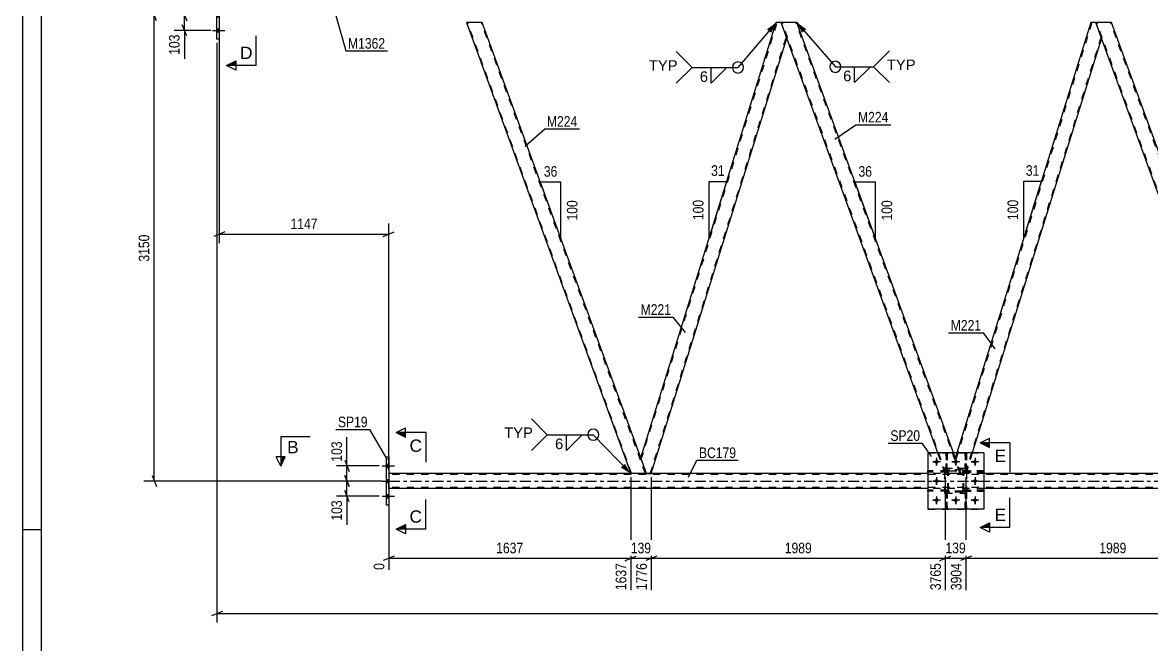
# Model space of a CAD drawing. Header units: millimetres. Extents: x 0 to 841, y 0 to 594.
# Drawn here: x 0 to 305.5, y 267 to 435.2 of the extents above; entities that cross this region are included whole.
import ezdxf

# ---------------------------------------------------------------- set-up
doc = ezdxf.new("R2010")
doc.units = ezdxf.units.MM
doc.linetypes.add('DXK_LINE_DOT2', pattern=[3.9198, 1.9599, -1.9599])
doc.linetypes.add('DXK_LINE_DOT3', pattern=[5.9187, 2.979, -0.9799, 0.9799, -0.9799])
doc.styles.add('Arial', font='ARIAL.TTF', dxfattribs={"height": 0.2})
doc.styles.add('Arial Narrow', font='ARIALN.TTF', dxfattribs={"height": 0.2})

# ---------------------------------------------------------------- blocks, each defined once
blk = doc.blocks.new('Unknown-103655034-1133')
at = {"color": 5, "linetype": 'Continuous'}
for p, q in [((0, 594), (0, 0)), ((5, 589), (5, 5)), ((5, 298), (0, 298))]:
    blk.add_line(p, q, dxfattribs=at)
blk = doc.blocks.new('Part-103655034-4152 - 3748')
at = {"color": 7, "linetype": 'DXK_LINE_DOT2'}
for p, q in [((254.74, 308.48), (254.74, 308.8)), ((254.74, 308.8), (260.14, 308.8)), ((255.34, 308.48), (255.34, 308.8)), ((260.14, 308.8), (260.14, 308.48)), ((260.14, 308.48), (254.74, 308.48))]:
    blk.add_line(p, q, dxfattribs=at)
blk = doc.blocks.new('Part-103655034-4137 - 3748')
at = {"color": 7, "linetype": 'DXK_LINE_DOT2'}
for p, q in [((254.74, 313.68), (254.74, 314)), ((254.74, 314), (260.14, 314)), ((260.14, 313.68), (254.74, 313.68)), ((255.34, 313.68), (255.34, 314)), ((260.14, 314), (260.14, 313.68))]:
    blk.add_line(p, q, dxfattribs=at)
blk = doc.blocks.new('Part-103655034-4190 - 3748')
at = {"color": 7, "linetype": 'DXK_LINE_DOT2'}
for p, q in [((250.34, 313.76), (250.38, 313.94)), ((250.38, 313.94), (250.34, 313.76)), ((250.34, 308.72), (250.34, 313.76)), ((250.58, 313.76), (250.6, 313.85)), ((250.58, 308.72), (250.58, 313.76)), ((250.6, 313.85), (250.65, 313.93)), ((250.64, 314.2), (250.82, 314.24)), ((250.82, 314.24), (250.64, 314.2)), ((250.65, 313.93), (250.73, 313.98)), ((250.73, 313.98), (250.82, 314)), ((254.26, 314.24), (250.82, 314.24)), ((250.82, 314), (254.26, 314)), ((254.26, 314.24), (254.45, 314.2)), ((254.45, 314.2), (254.26, 314.24)), ((254.26, 314), (254.35, 313.98)), ((254.35, 313.98), (254.43, 313.93)), ((254.43, 313.93), (254.48, 313.85)), ((254.48, 313.85), (254.5, 313.76)), ((254.5, 308.72), (254.5, 313.76)), ((254.71, 313.94), (254.74, 313.76)), ((254.74, 313.76), (254.71, 313.94)), ((254.74, 308.72), (254.74, 313.76)), ((250.38, 308.54), (250.34, 308.72)), ((250.34, 308.72), (250.38, 308.54)), ((250.6, 308.63), (250.58, 308.72)), ((250.65, 308.55), (250.6, 308.63)), ((250.73, 308.5), (250.65, 308.55)), ((254.43, 308.55), (254.35, 308.5)), ((254.48, 308.63), (254.43, 308.55)), ((254.5, 308.72), (254.48, 308.63)), ((254.74, 308.72), (254.71, 308.54)), ((254.71, 308.54), (254.74, 308.72)), ((250.82, 308.24), (250.64, 308.28)), ((250.64, 308.28), (250.82, 308.24)), ((250.82, 308.48), (250.73, 308.5)), ((254.26, 308.48), (250.82, 308.48)), ((254.26, 308.24), (250.82, 308.24)), ((254.35, 308.5), (254.26, 308.48)), ((254.45, 308.28), (254.26, 308.24)), ((254.26, 308.24), (254.45, 308.28))]:
    blk.add_line(p, q, dxfattribs=at)
at = {"color": 7, "linetype": 'DXK_LINE_DOT3'}
blk.add_line((252.54, 311.24), (252.54, 311.24), dxfattribs=at)
at = {"color": 7, "linetype": 'DXK_LINE_DOT2'}
for centre, start, end in [((250.82, 313.76), 112.5, 157.5), ((250.82, 313.76), 112.5, 157.5), ((254.26, 313.76), 22.5, 67.5), ((254.26, 313.76), 22.5, 67.5), ((250.82, 308.72), 202.5, 247.5), ((250.82, 308.72), 202.5, 247.5), ((254.26, 308.72), 292.5, 337.5), ((254.26, 308.72), 292.5, 337.5)]:
    blk.add_arc(centre, 0.48, start, end, dxfattribs=at)
blk = doc.blocks.new('Part-103655034-4118 - 3748')
at = {"color": 7, "linetype": 'DXK_LINE_DOT2'}
for p, q in [((249.9, 303.64), (249.9, 308.47)), ((249.9, 308.47), (250.22, 308.47)), ((249.9, 307.87), (250.22, 307.87)), ((250.22, 308.47), (250.22, 303.64)), ((250.22, 303.64), (249.9, 303.64))]:
    blk.add_line(p, q, dxfattribs=at)
blk = doc.blocks.new('Part-103655034-4128 - 3748')
at = {"color": 7, "linetype": 'DXK_LINE_DOT2'}
for p, q in [((249.9, 318.84), (249.9, 314)), ((250.22, 318.84), (249.9, 318.84)), ((250.22, 314), (250.22, 318.84)), ((249.9, 314.6), (250.22, 314.6)), ((249.9, 314), (250.22, 314))]:
    blk.add_line(p, q, dxfattribs=at)
blk = doc.blocks.new('Part-103655034-4124 - 3748')
at = {"color": 7, "linetype": 'DXK_LINE_DOT2'}
for p, q in [((249.9, 314), (249.9, 318.84)), ((249.9, 318.84), (250.22, 318.84)), ((250.22, 318.84), (250.22, 314)), ((249.9, 314.6), (250.22, 314.6)), ((250.22, 314), (249.9, 314))]:
    blk.add_line(p, q, dxfattribs=at)
blk = doc.blocks.new('Part-103655034-4178 - 3748')
at = {"color": 7, "linetype": 'DXK_LINE_DOT2'}
for p, q in [((250.34, 308.8), (244.94, 308.8)), ((244.94, 308.8), (244.94, 308.48)), ((249.74, 308.48), (249.74, 308.8)), ((250.34, 308.48), (250.34, 308.8)), ((250.34, 308.48), (244.94, 308.48))]:
    blk.add_line(p, q, dxfattribs=at)
blk = doc.blocks.new('Bolt-103655034-3877 - 3748')
at = {"color": 1, "linetype": 'Continuous'}
for p, q in [((246.3, 316.44), (247, 316.44)), ((247.34, 317.48), (247.34, 316.79)), ((247.34, 315.4), (247.34, 316.09)), ((248.38, 316.44), (247.69, 316.44)), ((251.5, 316.44), (252.2, 316.44)), ((252.54, 317.48), (252.54, 316.79)), ((252.54, 315.4), (252.54, 316.09)), ((253.58, 316.44), (252.89, 316.44)), ((256.7, 316.44), (257.4, 316.44)), ((257.74, 317.48), (257.74, 316.79)), ((257.74, 315.4), (257.74, 316.09)), ((258.78, 316.44), (258.09, 316.44)), ((247.34, 312.28), (247.34, 311.59)), ((257.74, 312.28), (257.74, 311.59)), ((246.3, 311.24), (247, 311.24)), ((247.34, 310.2), (247.34, 310.89)), ((248.38, 311.24), (247.69, 311.24)), ((256.7, 311.24), (257.4, 311.24)), ((257.74, 310.2), (257.74, 310.89)), ((258.78, 311.24), (258.09, 311.24)), ((246.3, 306.04), (247, 306.04)), ((247.34, 307.08), (247.34, 306.39)), ((247.34, 305), (247.34, 305.69)), ((248.38, 306.04), (247.69, 306.04)), ((251.5, 306.04), (252.2, 306.04)), ((252.54, 307.08), (252.54, 306.39)), ((252.54, 305), (252.54, 305.69)), ((253.58, 306.04), (252.89, 306.04)), ((256.7, 306.04), (257.4, 306.04)), ((257.74, 307.08), (257.74, 306.39)), ((257.74, 305), (257.74, 305.69)), ((258.78, 306.04), (258.09, 306.04))]:
    blk.add_line(p, q, dxfattribs=at)
blk = doc.blocks.new('Part-103655034-4188 - 3748')
at = {"color": 2, "linetype": 'Continuous'}
for p, q in [((260.14, 318.84), (244.94, 318.84)), ((244.94, 318.84), (244.94, 303.64)), ((260.14, 318.84), (260.14, 303.64)), ((260.14, 303.64), (244.94, 303.64))]:
    blk.add_line(p, q, dxfattribs=at)
blk = doc.blocks.new('Bolt-103655034-3938 - 3748')
at = {"linetype": 'Continuous'}
for points in [[(99.08, 314.9), (99.08, 315.78), (98.44, 315.78), (98.44, 314.9)], [(99.08, 314.9), (99.08, 315.78), (98.44, 315.78), (98.44, 314.9)], [(99.08, 314.9), (99.08, 315.78), (98.44, 315.78), (98.44, 314.9)], [(99.08, 310.8), (99.08, 311.68), (98.44, 311.68), (98.44, 310.8)], [(99.08, 310.8), (99.08, 311.68), (98.44, 311.68), (98.44, 310.8)], [(99.08, 306.7), (99.08, 307.58), (98.44, 307.58), (98.44, 306.7)], [(99.08, 306.7), (99.08, 307.58), (98.44, 307.58), (98.44, 306.7)], [(99.08, 306.7), (99.08, 307.58), (98.44, 307.58), (98.44, 306.7)]]:
    blk.add_hatch(color=1, dxfattribs=at).paths.add_polyline_path(points)
at = {"color": 1, "linetype": 'Continuous'}
for p, q in [((97.28, 315.34), (100.6, 315.34)), ((97.28, 315.34), (100.6, 315.34)), ((97.28, 315.34), (100.6, 315.34)), ((98.44, 315.78), (99.08, 315.78)), ((98.44, 315.78), (99.08, 315.78)), ((98.44, 315.78), (99.08, 315.78)), ((98.44, 314.9), (99.08, 314.9)), ((98.44, 314.9), (99.08, 314.9)), ((98.44, 314.9), (99.08, 314.9)), ((98.44, 311.68), (99.08, 311.68)), ((98.44, 311.68), (99.08, 311.68)), ((97.28, 311.24), (100.6, 311.24)), ((97.28, 311.24), (100.6, 311.24)), ((98.44, 310.8), (99.08, 310.8)), ((98.44, 310.8), (99.08, 310.8)), ((97.28, 307.14), (100.6, 307.14)), ((97.28, 307.14), (100.6, 307.14)), ((97.28, 307.14), (100.6, 307.14)), ((98.44, 307.58), (99.08, 307.58)), ((98.44, 307.58), (99.08, 307.58)), ((98.44, 307.58), (99.08, 307.58)), ((98.44, 306.7), (99.08, 306.7)), ((98.44, 306.7), (99.08, 306.7)), ((98.44, 306.7), (99.08, 306.7))]:
    blk.add_line(p, q, dxfattribs=at)
blk = doc.blocks.new('Bolt-103655034-3939 - 3748')
at = {"linetype": 'Continuous'}
for points in [[(53.22, 440.9), (53.22, 441.78), (52.58, 441.78), (52.58, 440.9)], [(53.22, 440.9), (53.22, 441.78), (52.58, 441.78), (52.58, 440.9)], [(53.22, 440.9), (53.22, 441.78), (52.58, 441.78), (52.58, 440.9)], [(53.22, 436.8), (53.22, 437.68), (52.58, 437.68), (52.58, 436.8)], [(53.22, 436.8), (53.22, 437.68), (52.58, 437.68), (52.58, 436.8)], [(53.22, 432.7), (53.22, 433.58), (52.58, 433.58), (52.58, 432.7)], [(53.22, 432.7), (53.22, 433.58), (52.58, 433.58), (52.58, 432.7)], [(53.22, 432.7), (53.22, 433.58), (52.58, 433.58), (52.58, 432.7)]]:
    blk.add_hatch(color=1, dxfattribs=at).paths.add_polyline_path(points)
at = {"color": 1, "linetype": 'Continuous'}
for p, q in [((51.42, 441.34), (54.74, 441.34)), ((51.42, 441.34), (54.74, 441.34)), ((51.42, 441.34), (54.74, 441.34)), ((52.58, 441.78), (53.22, 441.78)), ((52.58, 441.78), (53.22, 441.78)), ((52.58, 441.78), (53.22, 441.78)), ((52.58, 440.9), (53.22, 440.9)), ((52.58, 440.9), (53.22, 440.9)), ((52.58, 440.9), (53.22, 440.9)), ((51.42, 437.24), (54.74, 437.24)), ((51.42, 437.24), (54.74, 437.24)), ((52.58, 437.68), (53.22, 437.68)), ((52.58, 437.68), (53.22, 437.68)), ((52.58, 436.8), (53.22, 436.8)), ((52.58, 436.8), (53.22, 436.8)), ((51.42, 433.14), (54.74, 433.14)), ((51.42, 433.14), (54.74, 433.14)), ((51.42, 433.14), (54.74, 433.14)), ((52.58, 433.58), (53.22, 433.58)), ((52.58, 433.58), (53.22, 433.58)), ((52.58, 433.58), (53.22, 433.58)), ((52.58, 432.7), (53.22, 432.7)), ((52.58, 432.7), (53.22, 432.7)), ((52.58, 432.7), (53.22, 432.7))]:
    blk.add_line(p, q, dxfattribs=at)
blk = doc.blocks.new('Part-103655034-3944 - 3748')
at = {"color": 7, "linetype": 'DXK_LINE_DOT2'}
for p, q in [((289.35, 435.24), (252.53, 317.12)), ((291.83, 431.37), (255.01, 313.24)), ((252.81, 318.84), (252.4, 317.49)), ((257, 318.84), (255.26, 313.24)), ((253.94, 313.24), (252.4, 317.49)), ((255.26, 313.24), (253.94, 313.24))]:
    blk.add_line(p, q, dxfattribs=at)
at = {"color": 2, "linetype": 'Continuous'}
for p, q in [((289.1, 435.24), (252.81, 318.84)), ((290.42, 435.24), (289.1, 435.24)), ((291.96, 430.99), (290.42, 435.24)), ((291.96, 430.99), (257, 318.84))]:
    blk.add_line(p, q, dxfattribs=at)
blk = doc.blocks.new('Part-103655034-3949 - 3748')
at = {"color": 2, "linetype": 'Continuous'}
for p, q in [((209.54, 435.24), (205.28, 435.24)), ((251.91, 318.84), (209.54, 435.24)), ((247.65, 318.84), (206.83, 430.99))]:
    blk.add_line(p, q, dxfattribs=at)
at = {"color": 7, "linetype": 'DXK_LINE_DOT2'}
for p, q in [((205.28, 435.24), (206.83, 430.99)), ((249.94, 313.24), (205.54, 435.24)), ((253.69, 313.24), (209.28, 435.24)), ((249.69, 313.24), (247.65, 318.84)), ((253.94, 313.24), (251.91, 318.84)), ((253.94, 313.24), (249.69, 313.24))]:
    blk.add_line(p, q, dxfattribs=at)
blk = doc.blocks.new('Part-103655034-3954 - 3748')
at = {"color": 2, "linetype": 'Continuous'}
for p, q in [((167.26, 317.49), (203.96, 435.24)), ((205.28, 435.24), (203.96, 435.24)), ((206.83, 430.99), (205.28, 435.24)), ((170.13, 313.24), (206.83, 430.99)), ((168.81, 313.24), (167.26, 317.49)), ((168.81, 313.24), (170.13, 313.24))]:
    blk.add_line(p, q, dxfattribs=at)
at = {"color": 7, "linetype": 'DXK_LINE_DOT2'}
for p, q in [((167.4, 317.12), (204.21, 435.24)), ((169.87, 313.24), (206.69, 431.37)), ((169.86, 313.24), (169.82, 313.24)), ((169.82, 313.24), (169.86, 313.24)), ((169.86, 313.24), (169.87, 313.24)), ((169.87, 313.24), (169.86, 313.24))]:
    blk.add_line(p, q, dxfattribs=at)
blk = doc.blocks.new('Part-103655034-3967 - 3748')
at = {"color": 2, "linetype": 'Continuous'}
for p, q in [((164.55, 313.24), (99.08, 313.24)), ((244.94, 313.24), (170.13, 313.24)), ((334.82, 313.24), (260.14, 313.24)), ((244.94, 309.24), (99.08, 309.24)), ((500.35, 309.24), (260.14, 309.24))]:
    blk.add_line(p, q, dxfattribs=at)
at = {"color": 7, "linetype": 'DXK_LINE_DOT2'}
for p, q in [((99.08, 309.24), (99.08, 313.24)), ((780.11, 313), (99.08, 313)), ((170.13, 313.24), (164.55, 313.24)), ((260.14, 313.24), (244.94, 313.24)), ((780.11, 309.48), (99.08, 309.48)), ((260.14, 309.24), (244.94, 309.24))]:
    blk.add_line(p, q, dxfattribs=at)
at = {"color": 7, "linetype": 'DXK_LINE_DOT3'}
blk.add_line((99.08, 311.24), (780.11, 311.24), dxfattribs=at)
blk = doc.blocks.new('Part-103655034-3972 - 3748')
at = {"color": 2, "linetype": 'Continuous'}
for p, q in [((98.44, 304.74), (98.44, 317.74)), ((98.44, 317.74), (99.08, 317.74)), ((99.08, 317.74), (99.08, 304.74)), ((99.08, 304.74), (98.44, 304.74))]:
    blk.add_line(p, q, dxfattribs=at)
blk = doc.blocks.new('Bolt-103655034-3989 - 3748')
at = {"linetype": 'Continuous'}
for points in [[(247.86, 316.44, -1), (246.82, 316.44, -1)], [(253.06, 316.44, -1), (252.02, 316.44, -1)], [(258.26, 316.44, -1), (257.22, 316.44, -1)], [(247.86, 311.24, -1), (246.82, 311.24, -1)], [(258.26, 311.24, -1), (257.22, 311.24, -1)], [(247.86, 306.04, -1), (246.82, 306.04, -1)], [(253.06, 306.04, -1), (252.02, 306.04, -1)], [(258.26, 306.04, -1), (257.22, 306.04, -1)]]:
    blk.add_hatch(color=1, dxfattribs=at).paths.add_polyline_path(points)
at = {"color": 1, "linetype": 'Continuous'}
for p, q in [((248.38, 316.44), (246.3, 316.44)), ((247.34, 317.48), (247.34, 315.4)), ((253.58, 316.44), (251.5, 316.44)), ((252.54, 317.48), (252.54, 315.4)), ((258.78, 316.44), (256.7, 316.44)), ((257.74, 317.48), (257.74, 315.4)), ((247.34, 312.28), (247.34, 310.2)), ((257.74, 312.28), (257.74, 310.2)), ((248.38, 311.24), (246.3, 311.24)), ((258.78, 311.24), (256.7, 311.24)), ((248.38, 306.04), (246.3, 306.04)), ((247.34, 307.08), (247.34, 305)), ((253.58, 306.04), (251.5, 306.04)), ((252.54, 307.08), (252.54, 305)), ((258.78, 306.04), (256.7, 306.04)), ((257.74, 307.08), (257.74, 305))]:
    blk.add_line(p, q, dxfattribs=at)
blk = doc.blocks.new('Part-103655034-4099 - 3748')
at = {"color": 7, "linetype": 'DXK_LINE_DOT2'}
for p, q in [((255.1, 303.64), (255.1, 308.47)), ((255.1, 308.47), (255.42, 308.47)), ((255.1, 307.87), (255.42, 307.87)), ((255.42, 308.47), (255.42, 303.64)), ((255.42, 303.64), (255.1, 303.64))]:
    blk.add_line(p, q, dxfattribs=at)
blk = doc.blocks.new('Part-103655034-3994 - 3748')
at = {"color": 2, "linetype": 'Continuous'}
for p, q in [((124.4, 435.24), (120.15, 435.24)), ((120.15, 435.24), (164.55, 313.24)), ((167.26, 317.49), (124.4, 435.24)), ((168.49, 313.24), (164.55, 313.24)), ((168.77, 313.24), (168.49, 313.24)), ((168.77, 313.24), (168.81, 313.24))]:
    blk.add_line(p, q, dxfattribs=at)
at = {"color": 7, "linetype": 'DXK_LINE_DOT2'}
for p, q in [((164.81, 313.24), (120.4, 435.24)), ((168.55, 313.24), (124.15, 435.24)), ((168.81, 313.24), (167.26, 317.49)), ((168.49, 313.24), (168.66, 313.24))]:
    blk.add_line(p, q, dxfattribs=at)
blk = doc.blocks.new('Part-103655034-4039 - 3748')
at = {"color": 7, "linetype": 'DXK_LINE_DOT2'}
for p, q in [((255.54, 314.64), (249.54, 314.64)), ((249.54, 307.84), (249.54, 314.64)), ((255.54, 307.84), (255.54, 314.64)), ((255.54, 307.84), (249.54, 307.84))]:
    blk.add_line(p, q, dxfattribs=at)
blk = doc.blocks.new('Part-103655034-4085 - 3748')
at = {"color": 2, "linetype": 'Continuous'}
for p, q in [((294.67, 435.24), (290.42, 435.24)), ((337.53, 317.49), (294.67, 435.24)), ((334.82, 313.24), (291.96, 430.99)), ((338.76, 313.24), (334.82, 313.24)), ((339.04, 313.24), (338.76, 313.24)), ((339.04, 313.24), (339.08, 313.24))]:
    blk.add_line(p, q, dxfattribs=at)
at = {"color": 7, "linetype": 'DXK_LINE_DOT2'}
for p, q in [((290.42, 435.24), (291.96, 430.99)), ((335.08, 313.24), (290.67, 435.24)), ((338.82, 313.24), (294.42, 435.24)), ((339.08, 313.24), (337.53, 317.49)), ((338.76, 313.24), (338.93, 313.24))]:
    blk.add_line(p, q, dxfattribs=at)
blk = doc.blocks.new('Part-103655034-4113 - 3748')
at = {"color": 7, "linetype": 'DXK_LINE_DOT2'}
for p, q in [((255.42, 308.47), (255.1, 308.47)), ((255.1, 308.47), (255.1, 303.64)), ((255.1, 307.87), (255.42, 307.87)), ((255.42, 303.64), (255.42, 308.47)), ((255.1, 303.64), (255.42, 303.64))]:
    blk.add_line(p, q, dxfattribs=at)
blk = doc.blocks.new('Part-103655034-4143 - 3748')
at = {"color": 7, "linetype": 'DXK_LINE_DOT2'}
for p, q in [((260.14, 314), (254.74, 314)), ((254.74, 314), (254.74, 313.68)), ((254.74, 313.68), (260.14, 313.68)), ((255.34, 313.68), (255.34, 314)), ((260.14, 313.68), (260.14, 314))]:
    blk.add_line(p, q, dxfattribs=at)
blk = doc.blocks.new('Part-103655034-4146 - 3748')
at = {"color": 7, "linetype": 'DXK_LINE_DOT2'}
for p, q in [((260.14, 308.8), (254.74, 308.8)), ((254.74, 308.8), (254.74, 308.48)), ((255.34, 308.48), (255.34, 308.8)), ((260.14, 308.48), (260.14, 308.8)), ((254.74, 308.48), (260.14, 308.48))]:
    blk.add_line(p, q, dxfattribs=at)
blk = doc.blocks.new('Part-103655034-4149 - 3748')
at = {"color": 7, "linetype": 'DXK_LINE_DOT2'}
for p, q in [((255.1, 314), (255.1, 318.84)), ((255.1, 318.84), (255.42, 318.84)), ((255.42, 318.84), (255.42, 314)), ((255.1, 314.6), (255.42, 314.6)), ((255.42, 314), (255.1, 314))]:
    blk.add_line(p, q, dxfattribs=at)
blk = doc.blocks.new('Part-103655034-4155 - 3748')
at = {"color": 7, "linetype": 'DXK_LINE_DOT2'}
for p, q in [((250.34, 314), (244.94, 314)), ((244.94, 313.68), (244.94, 314)), ((250.34, 313.68), (244.94, 313.68)), ((249.74, 313.68), (249.74, 314)), ((250.34, 314), (250.34, 313.68))]:
    blk.add_line(p, q, dxfattribs=at)
blk = doc.blocks.new('Part-103655034-4158 - 3748')
at = {"color": 7, "linetype": 'DXK_LINE_DOT2'}
for p, q in [((250.34, 308.8), (244.94, 308.8)), ((244.94, 308.48), (244.94, 308.8)), ((249.74, 308.48), (249.74, 308.8)), ((250.34, 308.8), (250.34, 308.48)), ((250.34, 308.48), (244.94, 308.48))]:
    blk.add_line(p, q, dxfattribs=at)
blk = doc.blocks.new('Part-103655034-4161 - 3748')
at = {"color": 7, "linetype": 'DXK_LINE_DOT2'}
for p, q in [((255.1, 318.84), (255.1, 314)), ((255.42, 318.84), (255.1, 318.84)), ((255.42, 314), (255.42, 318.84)), ((255.1, 314.6), (255.42, 314.6)), ((255.1, 314), (255.42, 314))]:
    blk.add_line(p, q, dxfattribs=at)
blk = doc.blocks.new('Part-103655034-4173 - 3748')
at = {"color": 2, "linetype": 'Continuous'}
for p, q in [((52.58, 430.74), (52.58, 443.74)), ((52.58, 443.74), (53.22, 443.74)), ((53.22, 443.74), (53.22, 430.74)), ((53.22, 430.74), (52.58, 430.74))]:
    blk.add_line(p, q, dxfattribs=at)
blk = doc.blocks.new('Part-103655034-4174 - 3748')
at = {"color": 7, "linetype": 'DXK_LINE_DOT2'}
for p, q in [((250.34, 313.76), (250.38, 313.94)), ((250.38, 313.94), (250.34, 313.76)), ((250.34, 308.72), (250.34, 313.76)), ((250.58, 313.76), (250.6, 313.85)), ((250.58, 308.72), (250.58, 313.76)), ((250.6, 313.85), (250.65, 313.93)), ((250.64, 314.2), (250.82, 314.24)), ((250.82, 314.24), (250.64, 314.2)), ((250.65, 313.93), (250.73, 313.98)), ((250.73, 313.98), (250.82, 314)), ((254.26, 314.24), (250.82, 314.24)), ((250.82, 314), (254.26, 314)), ((254.26, 314.24), (254.45, 314.2)), ((254.45, 314.2), (254.26, 314.24)), ((254.26, 314), (254.35, 313.98)), ((254.35, 313.98), (254.43, 313.93)), ((254.43, 313.93), (254.48, 313.85)), ((254.48, 313.85), (254.5, 313.76)), ((254.5, 308.72), (254.5, 313.76)), ((254.71, 313.94), (254.74, 313.76)), ((254.74, 313.76), (254.71, 313.94)), ((254.74, 308.72), (254.74, 313.76)), ((250.38, 308.54), (250.34, 308.72)), ((250.34, 308.72), (250.38, 308.54)), ((250.6, 308.63), (250.58, 308.72)), ((250.65, 308.55), (250.6, 308.63)), ((250.73, 308.5), (250.65, 308.55)), ((254.43, 308.55), (254.35, 308.5)), ((254.48, 308.63), (254.43, 308.55)), ((254.5, 308.72), (254.48, 308.63)), ((254.74, 308.72), (254.71, 308.54)), ((254.71, 308.54), (254.74, 308.72)), ((250.82, 308.24), (250.64, 308.28)), ((250.64, 308.28), (250.82, 308.24)), ((250.82, 308.48), (250.73, 308.5)), ((254.26, 308.48), (250.82, 308.48)), ((254.26, 308.24), (250.82, 308.24)), ((254.35, 308.5), (254.26, 308.48)), ((254.45, 308.28), (254.26, 308.24)), ((254.26, 308.24), (254.45, 308.28))]:
    blk.add_line(p, q, dxfattribs=at)
at = {"color": 7, "linetype": 'DXK_LINE_DOT3'}
blk.add_line((252.54, 311.24), (252.54, 311.24), dxfattribs=at)
at = {"color": 7, "linetype": 'DXK_LINE_DOT2'}
for centre, start, end in [((250.82, 313.76), 112.5, 157.5), ((250.82, 313.76), 112.5, 157.5), ((254.26, 313.76), 22.5, 67.5), ((254.26, 313.76), 22.5, 67.5), ((250.82, 308.72), 202.5, 247.5), ((250.82, 308.72), 202.5, 247.5), ((254.26, 308.72), 292.5, 337.5), ((254.26, 308.72), 292.5, 337.5)]:
    blk.add_arc(centre, 0.48, start, end, dxfattribs=at)
blk = doc.blocks.new('Part-103655034-4177 - 3748')
at = {"color": 7, "linetype": 'DXK_LINE_DOT2'}
for p, q in [((250.34, 314), (244.94, 314)), ((244.94, 314), (244.94, 313.68)), ((250.34, 313.68), (244.94, 313.68)), ((249.74, 313.68), (249.74, 314)), ((250.34, 313.68), (250.34, 314))]:
    blk.add_line(p, q, dxfattribs=at)
blk = doc.blocks.new('Part-103655034-4182 - 3748')
at = {"color": 7, "linetype": 'DXK_LINE_DOT2'}
for p, q in [((250.22, 308.47), (249.9, 308.47)), ((249.9, 308.47), (249.9, 303.64)), ((249.9, 307.87), (250.22, 307.87)), ((250.22, 303.64), (250.22, 308.47)), ((249.9, 303.64), (250.22, 303.64))]:
    blk.add_line(p, q, dxfattribs=at)
blk = doc.blocks.new('Part-103655034-4189 - 3748')
at = {"color": 7, "linetype": 'DXK_LINE_DOT2'}
for p, q in [((244.94, 318.84), (260.14, 318.84)), ((244.94, 318.84), (244.94, 303.64)), ((260.14, 318.84), (260.14, 303.64)), ((244.94, 303.64), (260.14, 303.64))]:
    blk.add_line(p, q, dxfattribs=at)
blk = doc.blocks.new('Part-103655034-4191 - 3748')
at = {"color": 7, "linetype": 'DXK_LINE_DOT2'}
for p, q in [((255.54, 314.64), (249.54, 314.64)), ((249.54, 307.84), (249.54, 314.64)), ((255.54, 307.84), (255.54, 314.64)), ((255.54, 307.84), (249.54, 307.84))]:
    blk.add_line(p, q, dxfattribs=at)
blk = doc.blocks.new('AngleDimension-103655034-12171 - 3748')
at = {"color": 7, "linetype": 'Continuous'}
for p, q in [((227.7, 385.34), (225.26, 392.06)), ((230.8, 392.06), (225.26, 392.06)), ((230.8, 376.83), (225.26, 392.06)), ((230.8, 376.83), (230.8, 392.06))]:
    blk.add_line(p, q, dxfattribs=at)
at = {"color": 0}
for points in [[(230.46, 392.96), (230.46, 397.16), (225.6, 397.16), (225.6, 392.96)], [(235.9, 387.79), (231.7, 387.79), (231.7, 381.1), (235.9, 381.1)]]:
    blk.add_wipeout(points, dxfattribs=at)
at = {"color": 3, "style": 'Arial Narrow'}
blk.add_text('36', height=2.863, dxfattribs=at).set_placement((226.2, 393.56))
blk.add_text('100', height=2.863, rotation=90.0002, dxfattribs=at).set_placement((235.3, 381.7))
blk = doc.blocks.new('StraightDimension-103655034-5111 - 3748')
at = {"color": 7, "linetype": 'Continuous'}
for p, q in [((50.92, 437.24), (40.98, 437.24)), ((43.23, 438.74), (44.43, 435.74)), ((43.83, 433.14), (43.83, 437.24)), ((44.43, 431.64), (43.23, 434.64)), ((50.92, 433.14), (40.98, 433.14))]:
    blk.add_line(p, q, dxfattribs=at)
at = {"color": 0}
blk.add_wipeout([(43.08, 432.62), (38.88, 432.62), (38.88, 425.93), (43.08, 425.93)], dxfattribs=at)
at = {"color": 7, "linetype": 'Continuous'}
blk.add_line((43.83, 433.14), (43.83, 425.41), dxfattribs=at)
blk.add_line((43.83, 433.14), (43.83, 425.41), dxfattribs=at)
at = {"color": 3, "style": 'Arial Narrow'}
blk.add_text('103', height=2.863, rotation=90.0002, dxfattribs=at).set_placement((42.48, 426.53))
blk = doc.blocks.new('StraightDimension-103655034-4522 - 3748')
at = {"color": 7, "linetype": 'Continuous'}
for p, q in [((164.55, 312.24), (164.55, 281.72)), ((99.08, 308.24), (99.08, 287.21)), ((100.58, 290.94), (97.58, 289.74)), ((99.08, 290.34), (164.55, 290.34)), ((163.05, 289.74), (166.05, 290.94))]:
    blk.add_line(p, q, dxfattribs=at)
at = {"color": 0}
blk.add_wipeout([(136.07, 291.09), (136.07, 295.29), (127.56, 295.29), (127.56, 291.09)], dxfattribs=at)
at = {"color": 0, "linetype": 'Continuous'}
for points in [[(98.48, 289.64), (94.28, 289.64), (94.28, 286.61), (98.48, 286.61)], [(163.95, 289.64), (159.75, 289.64), (159.75, 281.12), (163.95, 281.12)]]:
    blk.add_wipeout(points, dxfattribs=at)
at = {"color": 3, "style": 'Arial Narrow'}
blk.add_text('1637', height=2.863, dxfattribs=at).set_placement((128.16, 291.69))
at = {"color": 3, "linetype": 'Continuous', "style": 'Arial Narrow'}
for s, height, p in [('0', 2.86, (97.88, 287.21)), ('1637', 2.863, (163.35, 281.72))]:
    blk.add_text(s, height=height, rotation=90.0002, dxfattribs=at).set_placement(p)
blk = doc.blocks.new('StraightDimension-103655034-4900 - 3748')
at = {"color": 7, "linetype": 'Continuous'}
for p, q in [((53.22, 434.24), (53.22, 375.62)), ((99.08, 314.24), (99.08, 380.87)), ((54.72, 378.62), (51.72, 377.42)), ((53.22, 378.02), (99.08, 378.02)), ((97.58, 377.42), (100.58, 378.62))]:
    blk.add_line(p, q, dxfattribs=at)
at = {"color": 0}
blk.add_wipeout([(80.41, 378.77), (80.41, 382.97), (71.9, 382.97), (71.9, 378.77)], dxfattribs=at)
at = {"color": 3, "style": 'Arial Narrow'}
blk.add_text('1147', height=2.863, dxfattribs=at).set_placement((72.5, 379.37))
blk = doc.blocks.new('StraightDimension-103655034-4282 - 3748')
at = {"color": 7, "linetype": 'Continuous'}
for p, q in [((255.26, 312.24), (255.26, 281.72)), ((334.82, 312.24), (334.82, 281.72)), ((256.76, 290.94), (253.76, 289.74)), ((255.26, 290.34), (334.82, 290.34)), ((333.32, 289.74), (336.32, 290.94))]:
    blk.add_line(p, q, dxfattribs=at)
at = {"color": 0}
blk.add_wipeout([(299.3, 291.09), (299.3, 295.29), (290.78, 295.29), (290.78, 291.09)], dxfattribs=at)
at = {"color": 0, "linetype": 'Continuous'}
blk.add_wipeout([(334.22, 289.64), (330.02, 289.64), (330.02, 281.12), (334.22, 281.12)], dxfattribs=at)
at = {"color": 3, "style": 'Arial Narrow'}
blk.add_text('1989', height=2.863, dxfattribs=at).set_placement((291.38, 291.69))
at = {"color": 3, "linetype": 'Continuous', "style": 'Arial Narrow'}
blk.add_text('5893', height=2.863, rotation=90.0002, dxfattribs=at).set_placement((333.62, 281.72))
blk = doc.blocks.new('StraightDimension-103655034-4243 - 3748')
at = {"color": 7, "linetype": 'Continuous'}
for p, q in [((170.13, 312.24), (170.13, 281.72)), ((249.69, 312.24), (249.69, 281.72)), ((171.63, 290.94), (168.63, 289.74)), ((170.13, 290.34), (249.69, 290.34)), ((248.19, 289.74), (251.19, 290.94))]:
    blk.add_line(p, q, dxfattribs=at)
at = {"color": 0}
blk.add_wipeout([(214.16, 291.09), (214.16, 295.29), (205.65, 295.29), (205.65, 291.09)], dxfattribs=at)
at = {"color": 0, "linetype": 'Continuous'}
blk.add_wipeout([(249.09, 289.64), (244.89, 289.64), (244.89, 281.12), (249.09, 281.12)], dxfattribs=at)
at = {"color": 3, "style": 'Arial Narrow'}
blk.add_text('1989', height=2.863, dxfattribs=at).set_placement((206.25, 291.69))
at = {"color": 3, "linetype": 'Continuous', "style": 'Arial Narrow'}
blk.add_text('3765', height=2.863, rotation=90.0002, dxfattribs=at).set_placement((248.49, 281.72))
blk = doc.blocks.new('StraightDimension-103655034-4503 - 3748')
at = {"color": 7, "linetype": 'Continuous'}
for p, q in [((164.55, 312.24), (164.55, 281.72)), ((170.13, 312.24), (170.13, 281.72)), ((163.05, 289.74), (166.05, 290.94)), ((164.55, 290.34), (170.13, 290.34)), ((171.63, 290.94), (168.63, 289.74))]:
    blk.add_line(p, q, dxfattribs=at)
at = {"color": 0}
blk.add_wipeout([(170.68, 291.09), (170.68, 295.29), (164, 295.29), (164, 291.09)], dxfattribs=at)
at = {"color": 3, "style": 'Arial Narrow'}
blk.add_text('139', height=2.863, dxfattribs=at).set_placement((164.6, 291.69))
at = {"color": 0, "linetype": 'Continuous'}
blk.add_wipeout([(169.53, 289.64), (165.33, 289.64), (165.33, 281.12), (169.53, 281.12)], dxfattribs=at)
at = {"color": 3, "linetype": 'Continuous', "style": 'Arial Narrow'}
blk.add_text('1776', height=2.863, rotation=90.0002, dxfattribs=at).set_placement((168.93, 281.72))
blk = doc.blocks.new('StraightDimension-103655034-4227 - 3748')
at = {"color": 7, "linetype": 'Continuous'}
for p, q in [((51.58, 437.24), (32.79, 437.24)), ((36.24, 435.74), (35.04, 438.74)), ((35.64, 311.24), (35.64, 437.24)), ((35.04, 312.74), (36.24, 309.74)), ((97.44, 311.24), (32.79, 311.24))]:
    blk.add_line(p, q, dxfattribs=at)
at = {"color": 0}
blk.add_wipeout([(34.89, 378.5), (30.69, 378.5), (30.69, 369.99), (34.89, 369.99)], dxfattribs=at)
at = {"color": 3, "style": 'Arial Narrow'}
blk.add_text('3150', height=2.863, rotation=90.0002, dxfattribs=at).set_placement((34.29, 370.59))
blk = doc.blocks.new('StraightDimension-103655034-4263 - 3748')
at = {"color": 7, "linetype": 'Continuous'}
for p, q in [((249.69, 312.24), (249.69, 281.72)), ((255.26, 312.24), (255.26, 281.72)), ((248.19, 289.74), (251.19, 290.94)), ((249.69, 290.34), (255.26, 290.34)), ((256.76, 290.94), (253.76, 289.74))]:
    blk.add_line(p, q, dxfattribs=at)
at = {"color": 0}
blk.add_wipeout([(255.82, 291.09), (255.82, 295.29), (249.13, 295.29), (249.13, 291.09)], dxfattribs=at)
at = {"color": 3, "style": 'Arial Narrow'}
blk.add_text('139', height=2.863, dxfattribs=at).set_placement((249.73, 291.69))
at = {"color": 0, "linetype": 'Continuous'}
blk.add_wipeout([(254.66, 289.64), (250.46, 289.64), (250.46, 281.12), (254.66, 281.12)], dxfattribs=at)
at = {"color": 3, "linetype": 'Continuous', "style": 'Arial Narrow'}
blk.add_text('3904', height=2.863, rotation=90.0002, dxfattribs=at).set_placement((254.06, 281.72))
blk = doc.blocks.new('AngleDimension-103655034-11024 - 3748')
at = {"color": 7, "linetype": 'Continuous'}
for p, q in [((185.75, 392.28), (190.57, 392.28)), ((185.75, 376.82), (190.57, 392.28)), ((185.75, 376.82), (185.75, 392.28)), ((186.43, 379.01), (190.57, 392.28))]:
    blk.add_line(p, q, dxfattribs=at)
at = {"color": 0}
for points in [[(190.59, 393.18), (190.59, 397.38), (185.73, 397.38), (185.73, 393.18)], [(184.85, 387.89), (180.65, 387.89), (180.65, 381.21), (184.85, 381.21)]]:
    blk.add_wipeout(points, dxfattribs=at)
at = {"color": 3, "style": 'Arial Narrow'}
blk.add_text('31', height=2.863, dxfattribs=at).set_placement((186.33, 393.78))
blk.add_text('100', height=2.863, rotation=90.0002, dxfattribs=at).set_placement((184.25, 381.81))
blk = doc.blocks.new('StraightDimension-103655034-4535 - 3748')
at = {"color": 7, "linetype": 'Continuous'}
for p, q in [((52.58, 429.74), (52.58, 272.98)), ((54.08, 275.98), (51.08, 274.78)), ((52.58, 275.38), (796.73, 275.38))]:
    blk.add_line(p, q, dxfattribs=at)
blk = doc.blocks.new('StraightDimension-103655034-5132 - 3748')
at = {"color": 7, "linetype": 'Continuous'}
for p, q in [((96.51, 315.34), (84.92, 315.34)), ((87.17, 316.84), (88.37, 313.84)), ((87.77, 311.24), (87.77, 315.34)), ((88.37, 309.74), (87.17, 312.74)), ((96.51, 311.24), (84.92, 311.24))]:
    blk.add_line(p, q, dxfattribs=at)
at = {"color": 0}
blk.add_wipeout([(87.02, 322.55), (82.82, 322.55), (82.82, 315.87), (87.02, 315.87)], dxfattribs=at)
at = {"color": 7, "linetype": 'Continuous'}
blk.add_line((87.77, 315.34), (87.77, 323.08), dxfattribs=at)
blk.add_line((87.77, 315.34), (87.77, 323.08), dxfattribs=at)
at = {"color": 3, "style": 'Arial Narrow'}
blk.add_text('103', height=2.863, rotation=90.0002, dxfattribs=at).set_placement((86.42, 316.47))
blk = doc.blocks.new('StraightDimension-103655034-5142 - 3748')
at = {"color": 7, "linetype": 'Continuous'}
for p, q in [((87.17, 312.74), (88.37, 309.74)), ((96.51, 311.24), (84.92, 311.24)), ((88.37, 305.64), (87.17, 308.64)), ((87.77, 307.14), (87.77, 311.24)), ((96.51, 307.14), (84.92, 307.14))]:
    blk.add_line(p, q, dxfattribs=at)
at = {"color": 0}
blk.add_wipeout([(87.02, 306.62), (82.82, 306.62), (82.82, 299.93), (87.02, 299.93)], dxfattribs=at)
at = {"color": 7, "linetype": 'Continuous'}
blk.add_line((87.77, 307.14), (87.77, 299.41), dxfattribs=at)
blk.add_line((87.77, 307.14), (87.77, 299.41), dxfattribs=at)
at = {"color": 3, "style": 'Arial Narrow'}
blk.add_text('103', height=2.863, rotation=90.0002, dxfattribs=at).set_placement((86.42, 300.53))
blk = doc.blocks.new('AngleDimension-103655034-11041 - 3748')
at = {"color": 7, "linetype": 'Continuous'}
for p, q in [((270.9, 392.31), (275.72, 392.31)), ((270.9, 376.85), (275.72, 392.31)), ((270.9, 376.85), (270.9, 392.31)), ((271.57, 379.01), (275.72, 392.31))]:
    blk.add_line(p, q, dxfattribs=at)
at = {"color": 0}
for points in [[(275.73, 393.21), (275.73, 397.41), (270.88, 397.41), (270.88, 393.21)], [(270, 387.92), (265.8, 387.92), (265.8, 381.24), (270, 381.24)]]:
    blk.add_wipeout(points, dxfattribs=at)
at = {"color": 3, "style": 'Arial Narrow'}
blk.add_text('31', height=2.863, dxfattribs=at).set_placement((271.48, 393.81))
blk.add_text('100', height=2.863, rotation=90.0002, dxfattribs=at).set_placement((269.4, 381.84))
blk = doc.blocks.new('AngleDimension-103655034-12158 - 3748')
at = {"color": 7, "linetype": 'Continuous'}
for p, q in [((142.57, 385.34), (140.12, 392.06)), ((145.66, 392.06), (140.12, 392.06)), ((145.66, 376.83), (140.12, 392.06)), ((145.66, 376.83), (145.66, 392.06))]:
    blk.add_line(p, q, dxfattribs=at)
at = {"color": 0}
for points in [[(145.32, 392.96), (145.32, 397.16), (140.46, 397.16), (140.46, 392.96)], [(150.76, 387.79), (146.56, 387.79), (146.56, 381.1), (150.76, 381.1)]]:
    blk.add_wipeout(points, dxfattribs=at)
at = {"color": 3, "style": 'Arial Narrow'}
blk.add_text('36', height=2.863, dxfattribs=at).set_placement((141.06, 393.56))
blk.add_text('100', height=2.863, rotation=90.0002, dxfattribs=at).set_placement((150.16, 381.7))
blk = doc.blocks.new('Mark-103655034-3950 - 3748')
at = {"color": 0}
blk.add_wipeout([(175.47, 356.19), (175.47, 359.19), (167.25, 359.19), (167.25, 356.19)], dxfattribs=at)
blk.add_wipeout([(175.47, 356.19), (175.47, 359.19), (167.25, 359.19), (167.25, 356.19)], dxfattribs=at)
at = {"color": 30, "linetype": 'Continuous'}
for p in [(166.65, 355.59), (179.37, 351.39)]:
    blk.add_line(p, (176.07, 355.59), dxfattribs=at)
at = {"color": 3, "style": 'Arial Narrow'}
blk.add_text('M221', height=2.863, dxfattribs=at).set_placement((167.25, 356.19))
blk = doc.blocks.new('Mark-103655034-3771 - 3748')
at = {"color": 0}
blk.add_wipeout([(98.11, 428.18), (98.11, 431.18), (88.06, 431.18), (88.06, 428.18)], dxfattribs=at)
blk.add_wipeout([(98.11, 428.18), (98.11, 431.18), (88.06, 431.18), (88.06, 428.18)], dxfattribs=at)
at = {"color": 30, "linetype": 'Continuous'}
for p, q in [((83.75, 440.69), (87.46, 427.58)), ((87.46, 427.58), (98.71, 427.58))]:
    blk.add_line(p, q, dxfattribs=at)
at = {"color": 3, "style": 'Arial Narrow'}
blk.add_text('M1362', height=2.863, dxfattribs=at).set_placement((88.06, 428.18))
blk = doc.blocks.new('SectionMark-103655034-5334 - 3748')
at = {"color": 6, "linetype": 'Continuous'}
for p, q in [((259.14, 321.6), (261.64, 322.85)), ((267.14, 321.6), (259.14, 321.6)), ((267.14, 298.7), (259.14, 298.7)), ((261.64, 297.45), (259.14, 298.7))]:
    blk.add_line(p, q, dxfattribs=at)
at = {"color": 0, "linetype": 'Continuous'}
for points in [[(266.14, 316.35), (266.14, 319.85), (263.03, 319.85), (263.03, 316.35)], [(266.14, 300.45), (266.14, 303.95), (263.03, 303.95), (263.03, 300.45)]]:
    blk.add_wipeout(points, dxfattribs=at)
at = {"linetype": 'Continuous'}
for points in [[(261.64, 321.6), (261.64, 320.35), (259.14, 321.6)], [(261.64, 299.95), (261.64, 298.7), (259.14, 298.7)]]:
    blk.add_hatch(color=6, dxfattribs=at).paths.add_polyline_path(points)
at = {"color": 6, "linetype": 'Continuous'}
for p, q in [((259.14, 321.6), (261.64, 320.35)), ((261.64, 320.35), (261.64, 322.85)), ((267.14, 321.6), (267.14, 313.6)), ((267.14, 298.7), (267.14, 306.7)), ((259.14, 298.7), (261.64, 299.95)), ((261.64, 299.95), (261.64, 297.45))]:
    blk.add_line(p, q, dxfattribs=at)
at = {"color": 3, "linetype": 'Continuous', "style": 'Arial'}
for p in [(263.03, 316.35), (263.03, 300.45)]:
    blk.add_text('E', height=3.34, dxfattribs=at).set_placement(p)
blk = doc.blocks.new('Mark-103655034-3940 - 3748')
at = {"color": 0}
blk.add_wipeout([(259.4, 351.92), (259.4, 354.92), (251.17, 354.92), (251.17, 351.92)], dxfattribs=at)
blk.add_wipeout([(259.4, 351.92), (259.4, 354.92), (251.17, 354.92), (251.17, 351.92)], dxfattribs=at)
at = {"color": 30, "linetype": 'Continuous'}
for p in [(250.57, 351.32), (263.2, 347.03)]:
    blk.add_line(p, (260, 351.32), dxfattribs=at)
at = {"color": 3, "style": 'Arial Narrow'}
blk.add_text('M221', height=2.863, dxfattribs=at).set_placement((251.17, 351.92))
blk = doc.blocks.new('Mark-103655034-3945 - 3748')
at = {"color": 0}
blk.add_wipeout([(234.31, 408.22), (234.31, 411.22), (226.08, 411.22), (226.08, 408.22)], dxfattribs=at)
blk.add_wipeout([(234.31, 408.22), (234.31, 411.22), (226.08, 411.22), (226.08, 408.22)], dxfattribs=at)
at = {"color": 30, "linetype": 'Continuous'}
for p, q in [((219.78, 403.69), (225.48, 407.62)), ((225.48, 407.62), (234.91, 407.62))]:
    blk.add_line(p, q, dxfattribs=at)
at = {"color": 3, "style": 'Arial Narrow'}
blk.add_text('M224', height=2.863, dxfattribs=at).set_placement((226.08, 408.22))
blk = doc.blocks.new('Mark-103655034-3963 - 3748')
at = {"color": 0}
blk.add_wipeout([(193.08, 317.45), (193.08, 320.45), (183.03, 320.45), (183.03, 317.45)], dxfattribs=at)
blk.add_wipeout([(193.08, 317.45), (193.08, 320.45), (183.03, 320.45), (183.03, 317.45)], dxfattribs=at)
at = {"color": 30, "linetype": 'Continuous'}
for p, q in [((180.2, 312.27), (182.43, 316.85)), ((182.43, 316.85), (193.68, 316.85))]:
    blk.add_line(p, q, dxfattribs=at)
at = {"color": 3, "style": 'Arial Narrow'}
blk.add_text('BC179', height=2.863, dxfattribs=at).set_placement((183.03, 317.45))
blk = doc.blocks.new('WeldMark-103655034-5378 - 3748')
at = {"linetype": 'Continuous'}
blk.add_hatch(color=30, dxfattribs=at).paths.add_polyline_path([(163.01, 315.92), (164.55, 313.24), (161.93, 314.88)])
at = {"color": 3, "linetype": 'Continuous'}
for q in [(137.71, 328.05), (137.71, 319.48)]:
    blk.add_line((141.99, 323.76), q, dxfattribs=at)
at = {"color": 30, "linetype": 'Continuous'}
blk.add_line((164.55, 313.24), (154.42, 323.76), dxfattribs=at)
at = {"color": 3, "linetype": 'Continuous'}
for start, end in [(90, 270), (270, 90)]:
    blk.add_arc((154.42, 323.76), 1.5, start, end, dxfattribs=at)
at = {"color": 0}
blk.add_wipeout([(146.52, 319.66), (146.52, 323.06), (143.89, 323.06), (143.89, 319.66)], dxfattribs=at)
at = {"color": 30, "linetype": 'Continuous'}
blk.add_line((141.99, 323.76), (154.42, 323.76), dxfattribs=at)
at = {"color": 3, "linetype": 'Continuous'}
for p, q in [((147.18, 323.76), (151.46, 323.76)), ((151.46, 323.76), (147.18, 319.48)), ((147.18, 319.48), (147.18, 323.76))]:
    blk.add_line(p, q, dxfattribs=at)
at = {"color": 3, "style": 'Arial'}
blk.add_text('6', height=2.87, dxfattribs=at).set_placement((144.09, 319.86))
at = {"color": 0, "linetype": 'Continuous'}
blk.add_wipeout([(138.09, 322.86), (138.09, 325.86), (130.32, 325.86), (130.32, 322.86)], dxfattribs=at)
blk.add_wipeout([(138.09, 322.86), (138.09, 325.86), (130.32, 325.86), (130.32, 322.86)], dxfattribs=at)
at = {"color": 3, "linetype": 'Continuous', "style": 'Arial'}
blk.add_text('TYP', height=2.865, dxfattribs=at).set_placement((130.32, 322.86))
blk = doc.blocks.new('Mark-103655034-3968 - 3748')
at = {"color": 0}
blk.add_wipeout([(93.36, 325.79), (93.36, 328.79), (85.33, 328.79), (85.33, 325.79)], dxfattribs=at)
blk.add_wipeout([(93.36, 325.79), (93.36, 328.79), (85.33, 328.79), (85.33, 325.79)], dxfattribs=at)
at = {"color": 30, "linetype": 'Continuous'}
for p in [(84.73, 325.19), (98.75, 316.99)]:
    blk.add_line(p, (93.96, 325.19), dxfattribs=at)
at = {"color": 3, "style": 'Arial Narrow'}
blk.add_text('SP19', height=2.863, dxfattribs=at).set_placement((85.33, 325.79))
blk = doc.blocks.new('Mark-103655034-3990 - 3748')
at = {"color": 0}
blk.add_wipeout([(150.11, 407.07), (150.11, 410.07), (141.88, 410.07), (141.88, 407.07)], dxfattribs=at)
blk.add_wipeout([(150.11, 407.07), (150.11, 410.07), (141.88, 410.07), (141.88, 407.07)], dxfattribs=at)
at = {"color": 30, "linetype": 'Continuous'}
for p, q in [((136.04, 401.83), (141.28, 406.47)), ((141.28, 406.47), (150.71, 406.47))]:
    blk.add_line(p, q, dxfattribs=at)
at = {"color": 3, "style": 'Arial Narrow'}
blk.add_text('M224', height=2.863, dxfattribs=at).set_placement((141.88, 407.07))
blk = doc.blocks.new('WeldMark-103655034-5363 - 3748')
at = {"linetype": 'Continuous'}
blk.add_hatch(color=30, dxfattribs=at).paths.add_polyline_path([(201.44, 433.45), (203.96, 435.24), (202.58, 432.48)])
at = {"color": 30, "linetype": 'Continuous'}
blk.add_line((203.96, 435.24), (193.57, 423.1), dxfattribs=at)
at = {"color": 3, "linetype": 'Continuous'}
for q in [(176.86, 427.39), (176.86, 418.82)]:
    blk.add_line((181.15, 423.1), q, dxfattribs=at)
for start, end in [(90, 270), (270, 90)]:
    blk.add_arc((193.57, 423.1), 1.5, start, end, dxfattribs=at)
at = {"color": 0}
blk.add_wipeout([(185.67, 419), (185.67, 422.4), (183.05, 422.4), (183.05, 419)], dxfattribs=at)
at = {"color": 30, "linetype": 'Continuous'}
blk.add_line((181.15, 423.1), (193.57, 423.1), dxfattribs=at)
at = {"color": 3, "linetype": 'Continuous'}
for p, q in [((186.33, 423.1), (190.61, 423.1)), ((190.61, 423.1), (186.33, 418.82)), ((186.33, 418.82), (186.33, 423.1))]:
    blk.add_line(p, q, dxfattribs=at)
at = {"color": 3, "style": 'Arial'}
blk.add_text('6', height=2.87, dxfattribs=at).set_placement((183.25, 419.2))
at = {"color": 0, "linetype": 'Continuous'}
blk.add_wipeout([(177.25, 422.2), (177.25, 425.2), (169.47, 425.2), (169.47, 422.2)], dxfattribs=at)
blk.add_wipeout([(177.25, 422.2), (177.25, 425.2), (169.47, 425.2), (169.47, 422.2)], dxfattribs=at)
at = {"color": 3, "linetype": 'Continuous', "style": 'Arial'}
blk.add_text('TYP', height=2.865, dxfattribs=at).set_placement((169.47, 422.2))
blk = doc.blocks.new('Mark-103655034-4184 - 3748')
at = {"color": 0}
blk.add_wipeout([(242.86, 322.1), (242.86, 325.1), (234.83, 325.1), (234.83, 322.1)], dxfattribs=at)
blk.add_wipeout([(242.86, 322.1), (242.86, 325.1), (234.83, 325.1), (234.83, 322.1)], dxfattribs=at)
at = {"color": 30, "linetype": 'Continuous'}
for p in [(234.23, 321.5), (245.99, 317.91)]:
    blk.add_line(p, (243.46, 321.5), dxfattribs=at)
at = {"color": 3, "style": 'Arial Narrow'}
blk.add_text('SP20', height=2.863, dxfattribs=at).set_placement((234.83, 322.1))
blk = doc.blocks.new('SectionMark-103655034-5336 - 3748')
at = {"color": 6, "linetype": 'Continuous'}
for p, q in [((69.84, 323.24), (69.84, 315.24)), ((69.84, 315.24), (68.59, 317.74))]:
    blk.add_line(p, q, dxfattribs=at)
at = {"color": 0, "linetype": 'Continuous'}
blk.add_wipeout([(74.7, 318.74), (74.7, 322.24), (71.59, 322.24), (71.59, 318.74)], dxfattribs=at)
at = {"linetype": 'Continuous'}
blk.add_hatch(color=6, dxfattribs=at).paths.add_polyline_path([(69.84, 317.74), (71.09, 317.74), (69.84, 315.24)])
at = {"color": 6, "linetype": 'Continuous'}
for p, q in [((69.84, 323.24), (77.84, 323.24)), ((71.09, 317.74), (68.59, 317.74)), ((69.84, 315.24), (71.09, 317.74))]:
    blk.add_line(p, q, dxfattribs=at)
at = {"color": 3, "linetype": 'Continuous', "style": 'Arial'}
blk.add_text('B', height=3.34, dxfattribs=at).set_placement((71.59, 318.74))
blk = doc.blocks.new('SectionMark-103655034-5338 - 3748')
at = {"color": 6, "linetype": 'Continuous'}
for p, q in [((101.08, 324.38), (103.58, 325.63)), ((109.08, 324.38), (101.08, 324.38)), ((109.08, 298.22), (101.08, 298.22)), ((103.58, 296.97), (101.08, 298.22))]:
    blk.add_line(p, q, dxfattribs=at)
at = {"color": 0, "linetype": 'Continuous'}
for points in [[(108.08, 319.13), (108.08, 322.63), (104.71, 322.63), (104.71, 319.13)], [(108.08, 299.97), (108.08, 303.47), (104.71, 303.47), (104.71, 299.97)]]:
    blk.add_wipeout(points, dxfattribs=at)
at = {"linetype": 'Continuous'}
for points in [[(103.58, 324.38), (103.58, 323.13), (101.08, 324.38)], [(103.58, 299.47), (103.58, 298.22), (101.08, 298.22)]]:
    blk.add_hatch(color=6, dxfattribs=at).paths.add_polyline_path(points)
at = {"color": 6, "linetype": 'Continuous'}
for p, q in [((101.08, 324.38), (103.58, 323.13)), ((103.58, 323.13), (103.58, 325.63)), ((109.08, 324.38), (109.08, 316.38)), ((109.08, 298.22), (109.08, 306.22)), ((101.08, 298.22), (103.58, 299.47)), ((103.58, 299.47), (103.58, 296.97))]:
    blk.add_line(p, q, dxfattribs=at)
at = {"color": 3, "linetype": 'Continuous', "style": 'Arial'}
for p in [(104.71, 319.13), (104.71, 299.97)]:
    blk.add_text('C', height=3.34, dxfattribs=at).set_placement(p)
blk = doc.blocks.new('SectionMark-103655034-5346 - 3748')
at = {"color": 6, "linetype": 'Continuous'}
for p, q in [((55.22, 463.58), (57.72, 464.83)), ((63.22, 463.58), (55.22, 463.58)), ((63.22, 423.64), (55.22, 423.64)), ((57.72, 422.39), (55.22, 423.64))]:
    blk.add_line(p, q, dxfattribs=at)
at = {"color": 0, "linetype": 'Continuous'}
for points in [[(62.22, 458.33), (62.22, 461.83), (58.85, 461.83), (58.85, 458.33)], [(62.22, 425.39), (62.22, 428.89), (58.85, 428.89), (58.85, 425.39)]]:
    blk.add_wipeout(points, dxfattribs=at)
at = {"linetype": 'Continuous'}
for points in [[(57.72, 463.58), (57.72, 462.33), (55.22, 463.58)], [(57.72, 424.89), (57.72, 423.64), (55.22, 423.64)]]:
    blk.add_hatch(color=6, dxfattribs=at).paths.add_polyline_path(points)
at = {"color": 6, "linetype": 'Continuous'}
for p, q in [((57.72, 462.33), (57.72, 464.83)), ((55.22, 463.58), (57.72, 462.33)), ((63.22, 463.58), (63.22, 455.58)), ((63.22, 423.64), (63.22, 431.64)), ((55.22, 423.64), (57.72, 424.89)), ((57.72, 424.89), (57.72, 422.39))]:
    blk.add_line(p, q, dxfattribs=at)
at = {"color": 3, "linetype": 'Continuous', "style": 'Arial'}
for p in [(58.85, 458.33), (58.85, 425.39)]:
    blk.add_text('D', height=3.34, dxfattribs=at).set_placement(p)
blk = doc.blocks.new('WeldMark-103655034-5348 - 3748')
at = {"linetype": 'Continuous'}
blk.add_hatch(color=30, dxfattribs=at).paths.add_polyline_path([(210.94, 432.49), (209.54, 435.24), (212.07, 433.47)])
at = {"color": 30, "linetype": 'Continuous'}
blk.add_line((209.54, 435.24), (219.95, 423.28), dxfattribs=at)
at = {"color": 3, "linetype": 'Continuous'}
for q in [(234.56, 427.57), (234.56, 419)]:
    blk.add_line((230.27, 423.28), q, dxfattribs=at)
blk.add_arc((219.95, 423.28), 1.5, 90, 270, dxfattribs=at)
at = {"color": 0}
blk.add_wipeout([(224.47, 419.18), (224.47, 422.58), (221.85, 422.58), (221.85, 419.18)], dxfattribs=at)
at = {"color": 30, "linetype": 'Continuous'}
blk.add_line((219.95, 423.28), (230.27, 423.28), dxfattribs=at)
at = {"color": 3, "linetype": 'Continuous'}
for p, q in [((225.13, 423.28), (229.41, 423.28)), ((229.41, 423.28), (225.13, 419)), ((225.13, 419), (225.13, 423.28))]:
    blk.add_line(p, q, dxfattribs=at)
blk.add_arc((219.95, 423.28), 1.5, 270, 90, dxfattribs=at)
at = {"color": 3, "style": 'Arial'}
blk.add_text('6', height=2.87, dxfattribs=at).set_placement((222.05, 419.38))
at = {"color": 0, "linetype": 'Continuous'}
blk.add_wipeout([(241.65, 422.38), (241.65, 425.38), (233.87, 425.38), (233.87, 422.38)], dxfattribs=at)
blk.add_wipeout([(241.65, 422.38), (241.65, 425.38), (233.87, 425.38), (233.87, 422.38)], dxfattribs=at)
at = {"color": 3, "linetype": 'Continuous', "style": 'Arial'}
blk.add_text('TYP', height=2.865, dxfattribs=at).set_placement((233.87, 422.38))

msp = doc.modelspace()

# ---------------------------------------------------------------- block references
for name in ['Unknown-103655034-1133', 'Part-103655034-4173 - 3748', 'Bolt-103655034-3939 - 3748', 'Part-103655034-3994 - 3748', 'Part-103655034-3954 - 3748', 'Part-103655034-3949 - 3748', 'Part-103655034-3944 - 3748', 'Part-103655034-4085 - 3748', 'Part-103655034-3972 - 3748', 'Part-103655034-4188 - 3748', 'Part-103655034-4189 - 3748', 'Part-103655034-4128 - 3748', 'Part-103655034-4124 - 3748', 'Part-103655034-4149 - 3748', 'Part-103655034-4161 - 3748', 'Bolt-103655034-3938 - 3748', 'Bolt-103655034-3877 - 3748', 'Bolt-103655034-3989 - 3748', 'Part-103655034-4039 - 3748', 'Part-103655034-4191 - 3748', 'Part-103655034-3967 - 3748', 'Part-103655034-4155 - 3748', 'Part-103655034-4177 - 3748', 'Part-103655034-4190 - 3748', 'Part-103655034-4174 - 3748', 'Part-103655034-4137 - 3748', 'Part-103655034-4143 - 3748', 'Part-103655034-4178 - 3748', 'Part-103655034-4158 - 3748', 'Part-103655034-4152 - 3748', 'Part-103655034-4146 - 3748', 'Part-103655034-4118 - 3748', 'Part-103655034-4182 - 3748', 'Part-103655034-4099 - 3748', 'Part-103655034-4113 - 3748']:
    msp.add_blockref(name, (0, 0))

# ---------------------------------------------------------------- next in the draw order: block references
for name in ['StraightDimension-103655034-5111 - 3748', 'AngleDimension-103655034-11024 - 3748', 'AngleDimension-103655034-12171 - 3748', 'StraightDimension-103655034-4522 - 3748', 'StraightDimension-103655034-4243 - 3748', 'StraightDimension-103655034-4282 - 3748']:
    msp.add_blockref(name, (0, 0))

# ---------------------------------------------------------------- next in the draw order: block references
for name in ['StraightDimension-103655034-4900 - 3748', 'StraightDimension-103655034-4503 - 3748', 'StraightDimension-103655034-4263 - 3748']:
    msp.add_blockref(name, (0, 0))

# ---------------------------------------------------------------- next in the draw order: block references
msp.add_blockref('StraightDimension-103655034-4227 - 3748', (0, 0))

# ---------------------------------------------------------------- next in the draw order: block references
msp.add_blockref('StraightDimension-103655034-4535 - 3748', (0, 0))

# ---------------------------------------------------------------- next in the draw order: block references
for name in ['SectionMark-103655034-5346 - 3748', 'Mark-103655034-3771 - 3748', 'WeldMark-103655034-5363 - 3748', 'WeldMark-103655034-5348 - 3748', 'Mark-103655034-3990 - 3748', 'Mark-103655034-3945 - 3748', 'AngleDimension-103655034-12158 - 3748', 'AngleDimension-103655034-11041 - 3748', 'Mark-103655034-3950 - 3748', 'Mark-103655034-3940 - 3748', 'WeldMark-103655034-5378 - 3748', 'Mark-103655034-4184 - 3748', 'StraightDimension-103655034-5132 - 3748', 'SectionMark-103655034-5334 - 3748', 'Mark-103655034-3963 - 3748']:
    msp.add_blockref(name, (0, 0))

# ---------------------------------------------------------------- next in the draw order: block references
for name in ['Mark-103655034-3968 - 3748', 'StraightDimension-103655034-5142 - 3748']:
    msp.add_blockref(name, (0, 0))

# ---------------------------------------------------------------- next in the draw order: block references
msp.add_blockref('SectionMark-103655034-5336 - 3748', (0, 0))

# ---------------------------------------------------------------- next in the draw order: block references
msp.add_blockref('SectionMark-103655034-5338 - 3748', (0, 0))

doc.saveas('drawing.dxf')
